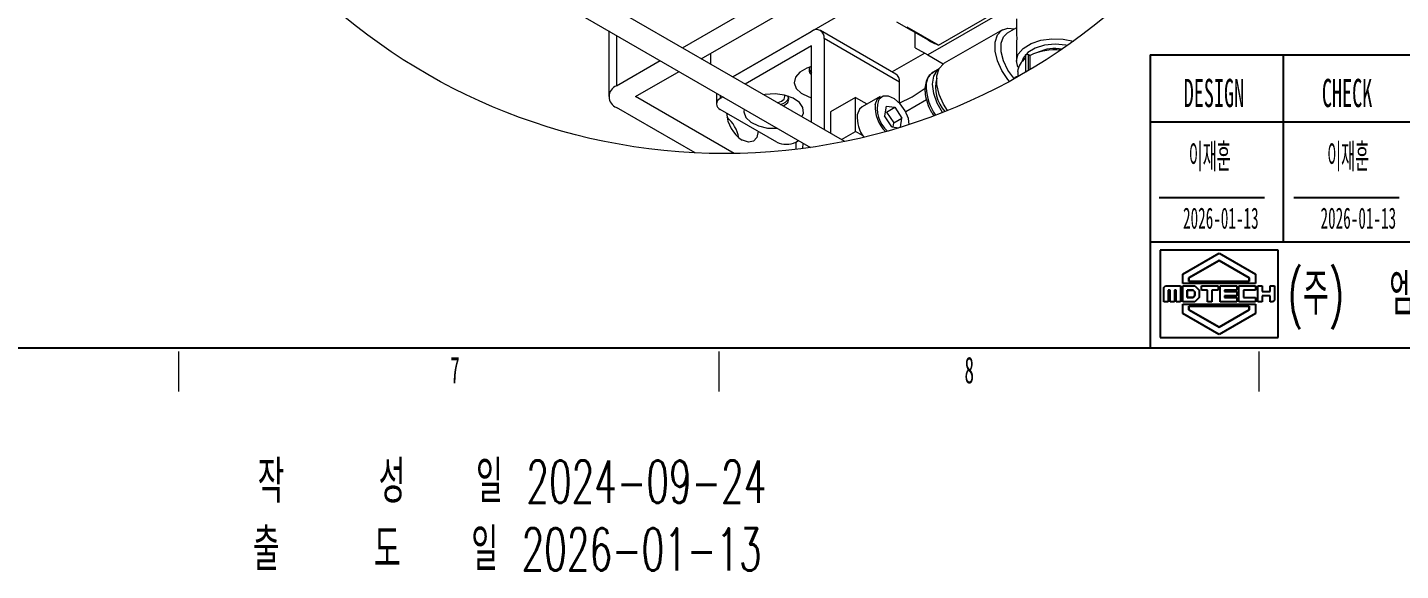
# Model space of a CAD drawing. Header units: millimetres. Extents: x 19 to 1665, y -46 to 1184.
# Drawn here: x 958.6 to 1370.4, y -45.6 to 117.4 of the extents above; entities that cross this region are included whole.
import ezdxf

# ---------------------------------------------------------------- set-up
doc = ezdxf.new("R2010")
doc.units = ezdxf.units.MM
doc.header["$LTSCALE"] = 4
doc.layers.add('12', color=4, linetype='Continuous')
doc.styles.add('SLDTEXTSTYLE0', font='TXT', dxfattribs={"width": 0.62381, "bigfont": 'bigfont'})
doc.styles.add('SLDTEXTSTYLE16', font='TXT', dxfattribs={"width": 0.6, "bigfont": 'bigfont'})
doc.styles.add('SLDTEXTSTYLE5', font='TXT', dxfattribs={"width": 0.525})
doc.styles.add('SLDTEXTSTYLE9', font='TXT', dxfattribs={"width": 0.49, "bigfont": 'bigfont'})

# ---------------------------------------------------------------- blocks, each defined once
blk = doc.blocks.new('블록12')
for p, q in [((1295.24, 109.2), (1295.24, 21.2)), ((1295.24, 109.2), (1651.99, 109.2)), ((1295.24, 109.2), (1295.24, 21.2)), ((1335.2, 109.2), (1335.2, 53.09)), ((1295.24, 89.09), (1415.2, 89.09)), ((1297.97, 66.33), (1329.54, 66.33)), ((1338.38, 66.33), (1369.96, 66.33)), ((1295.24, 53.09), (1455.24, 53.09)), ((31.99, 21.2), (1651.99, 21.2))]:
    blk.add_line(p, q)
at = {"color": 9, "linetype": 'Continuous', "lineweight": 18}
for p, q in [((1003.99, 8.18), (1003.99, 20.18)), ((1165.99, 8.18), (1165.99, 20.18)), ((1327.99, 8.18), (1327.99, 20.18))]:
    blk.add_line(p, q, dxfattribs=at)
blk = doc.blocks.new('MDT')
for p, q in [((23.59, 17.47), (0, 17.47)), ((0, 17.47), (0, 0)), ((4.5, 12.66), (11.79, 16.87)), ((11.79, 16.87), (19.09, 12.66)), ((23.59, 0), (23.59, 17.47)), ((11.79, 15.41), (5.76, 11.93)), ((5.76, 11.93), (11.79, 15.41)), ((17.82, 11.93), (11.79, 15.41)), ((11.79, 15.41), (17.82, 11.93)), ((4.5, 10.79), (4.5, 12.66)), ((5.76, 11.93), (5.76, 11.21)), ((5.76, 11.21), (5.76, 11.93)), ((5.76, 11.21), (17.82, 11.21)), ((17.82, 11.21), (5.76, 11.21)), ((17.82, 11.21), (17.82, 11.93)), ((17.82, 11.93), (17.82, 11.21)), ((19.09, 12.66), (19.09, 10.79)), ((0.75, 9.99), (1.1, 10.34)), ((0.75, 7.13), (0.75, 9.99)), ((1.1, 10.34), (4.07, 10.34)), ((1.97, 9.47), (1.62, 9.47)), ((1.62, 9.47), (1.62, 7.13)), ((1.97, 7.13), (1.97, 9.47)), ((3.2, 9.47), (2.85, 9.47)), ((2.85, 9.47), (2.85, 7.13)), ((3.2, 7.13), (3.2, 9.47)), ((4.07, 10.34), (4.07, 7.13)), ((19.09, 10.79), (4.5, 10.79)), ((4.5, 7.13), (4.5, 10.34)), ((4.5, 10.34), (6.95, 10.34)), ((6.59, 9.47), (5.37, 9.47)), ((5.37, 9.47), (5.37, 8)), ((5.37, 8), (5.37, 9.47)), ((5.37, 9.47), (6.59, 9.47)), ((6.95, 9.11), (6.59, 9.47)), ((6.59, 9.47), (6.95, 9.11)), ((6.59, 8), (6.95, 8.37)), ((6.95, 8.37), (6.59, 8)), ((6.95, 10.34), (7.82, 9.47)), ((6.95, 8.37), (6.95, 9.11)), ((6.95, 9.11), (6.95, 8.37)), ((7.82, 9.47), (7.82, 8)), ((8.26, 9.47), (8.26, 10.34)), ((8.26, 10.34), (11.58, 10.34)), ((9.48, 9.47), (8.26, 9.47)), ((9.48, 7.13), (9.48, 9.47)), ((11.58, 9.47), (10.35, 9.47)), ((10.35, 9.47), (10.35, 7.13)), ((11.58, 10.34), (11.58, 9.47)), ((12.01, 7.13), (12.01, 10.34)), ((12.01, 10.34), (15.33, 10.34)), ((15.33, 9.47), (12.88, 9.47)), ((12.88, 9.47), (12.88, 9.17)), ((12.88, 9.17), (15.33, 9.17)), ((15.33, 8.3), (12.88, 8.3)), ((12.88, 8.3), (12.88, 8)), ((15.33, 10.34), (15.33, 9.47)), ((15.33, 9.17), (15.33, 8.3)), ((15.76, 7.13), (15.76, 10.34)), ((15.76, 10.34), (19.09, 10.34)), ((19.09, 9.47), (16.64, 9.47)), ((16.64, 9.47), (16.64, 8)), ((19.09, 10.34), (19.09, 9.47)), ((19.52, 7.13), (19.52, 10.34)), ((19.52, 10.34), (20.39, 10.34)), ((20.39, 10.34), (20.39, 9.17)), ((20.39, 9.17), (21.97, 9.17)), ((21.97, 8.3), (20.39, 8.3)), ((20.39, 8.3), (20.39, 7.13)), ((21.97, 9.17), (21.97, 10.34)), ((21.97, 10.34), (22.84, 10.34)), ((21.97, 7.13), (21.97, 8.3)), ((22.84, 10.34), (22.84, 7.48)), ((1.62, 7.13), (0.75, 7.13)), ((2.85, 7.13), (1.97, 7.13)), ((4.07, 7.13), (3.2, 7.13)), ((6.95, 7.13), (4.5, 7.13)), ((4.5, 4.82), (4.5, 6.68)), ((4.5, 6.68), (19.09, 6.68)), ((5.37, 8), (6.59, 8)), ((6.59, 8), (5.37, 8)), ((5.76, 6.26), (5.76, 5.54)), ((17.82, 6.26), (5.76, 6.26)), ((5.76, 5.54), (5.76, 6.26)), ((5.76, 6.26), (17.82, 6.26)), ((5.76, 5.54), (11.79, 2.06)), ((11.79, 2.06), (5.76, 5.54)), ((7.82, 8), (6.95, 7.13)), ((10.35, 7.13), (9.48, 7.13)), ((11.79, 2.06), (17.82, 5.54)), ((17.82, 5.54), (11.79, 2.06)), ((15.33, 7.13), (12.01, 7.13)), ((12.88, 8), (15.33, 8)), ((15.33, 8), (15.33, 7.13)), ((19.09, 7.13), (15.76, 7.13)), ((16.64, 8), (19.09, 8)), ((17.82, 5.54), (17.82, 6.26)), ((17.82, 6.26), (17.82, 5.54)), ((19.09, 8), (19.09, 7.13)), ((19.09, 6.68), (19.09, 4.82)), ((20.39, 7.13), (19.52, 7.13)), ((22.49, 7.13), (21.97, 7.13)), ((22.84, 7.48), (22.49, 7.13)), ((11.79, 0.61), (4.5, 4.82)), ((19.09, 4.82), (11.79, 0.61)), ((0, 0), (23.59, 0))]:
    blk.add_line(p, q)

msp = doc.modelspace()

# ---------------------------------------------------------------- linework, layer by layer
at = {"color": 7, "linetype": 'Continuous', "lineweight": 18}
for p, q in [((1203.68, 83.16), (1113.36, 135.3)), ((1110.03, 129.53), (1193.45, 81.37)), ((1155, 111.27), (1186.18, 129.27)), ((1160.65, 108), (1191.83, 126)), ((1210.71, 126.01), (1170.08, 102.56)), ((1254.88, 124.29), (1228.6, 109.12)), ((1231.79, 112.05), (1254.88, 125.38)), ((1255.15, 120), (1255.15, 116.74)), ((1132.92, 116.31), (1132.92, 96.61)), ((1170.08, 102.56), (1193.72, 116.2)), ((1219.01, 103.4), (1196.39, 116.47)), ((1219.26, 119.06), (1228.69, 113.62)), ((1231.79, 112.05), (1222.36, 117.49)), ((1224.83, 111.3), (1224.83, 115.85)), ((1250.97, 116.69), (1233.51, 106.61)), ((1255.15, 117.26), (1252.42, 115.68)), ((1135.26, 114.96), (1135.26, 99.87)), ((1193.72, 111.85), (1173.85, 100.38)), ((1193.72, 88.91), (1193.72, 111.85)), ((1220.12, 100.96), (1197.49, 114.02)), ((1197.49, 114.02), (1197.49, 86.73)), ((1224.83, 111.3), (1228.6, 109.12)), ((1135.26, 99.87), (1148.33, 107.42)), ((1163.55, 106.33), (1163.55, 109.67)), ((1227.66, 109.67), (1217.91, 104.04)), ((1228.6, 109.12), (1233.24, 106.44)), ((1255.15, 109.78), (1255.15, 107.26)), ((1257.86, 109.01), (1257.86, 103.89)), ((1258.78, 104.43), (1258.78, 109.22)), ((1258.78, 109.22), (1259.25, 108.95)), ((1259.25, 104.71), (1259.25, 108.95)), ((1140.92, 96.61), (1153.99, 104.15)), ((1231.96, 104.95), (1230.26, 103.97)), ((1255.55, 104.11), (1255.55, 102.57)), ((1220.12, 94.64), (1220.12, 100.96)), ((1254.76, 102.31), (1254.76, 102.12)), ((1255.16, 102.61), (1255.55, 102.67)), ((1255.16, 102.35), (1255.16, 102.61)), ((1170.51, 79.53), (1140.92, 96.61)), ((1165.21, 97.67), (1165.21, 94.43)), ((1166.38, 97), (1166.38, 96.06)), ((1167.19, 96.53), (1166.38, 96.06)), ((1206.92, 96.39), (1199.38, 92.03)), ((1206.92, 86.15), (1206.92, 96.39)), ((1206.92, 96.39), (1210.33, 94.41)), ((1214.28, 96.69), (1208.91, 93.59)), ((1228.24, 95.63), (1221.97, 92.01)), ((1158.86, 79.72), (1135.26, 93.34)), ((1183.35, 83), (1166.38, 92.8)), ((1199.38, 92.03), (1199.38, 85.65)), ((1216.08, 93.79), (1215.62, 90.88)), ((1217.77, 87.6), (1215.62, 90.88)), ((1215.81, 92.06), (1216.24, 92)), ((1216.08, 93.79), (1218.69, 93.42)), ((1216.24, 92), (1218.69, 93.42)), ((1216.24, 92), (1218.39, 88.71)), ((1218.69, 93.42), (1220.84, 90.13)), ((1217.77, 87.6), (1219.89, 87.29)), ((1218.2, 87.53), (1218.39, 88.71)), ((1218.39, 88.71), (1220.84, 90.13)), ((1220.42, 87.45), (1220.84, 90.13)), ((1189, 83), (1189.81, 83.47)), ((1189, 83), (1189, 80.78)), ((1202.71, 83.72), (1206.92, 86.15)), ((1209.02, 84.94), (1206.92, 86.15))]:
    msp.add_line(p, q, dxfattribs=at)
at = {"color": 7, "linetype": 'Continuous', "lineweight": 18, "flags": 128}
for points in [[(1253.08, 101.2), (1252.57, 101.72), (1250.77, 104.42), (1249.47, 107.37), (1248.79, 110.3), (1248.79, 112.97), (1249.47, 115.12), (1250.77, 116.57), (1252.57, 117.19), (1254.61, 116.95)], [(1254.56, 102.02), (1254.44, 102.15), (1252.62, 104.57), (1251.28, 107.32), (1250.58, 110.1), (1250.58, 112.61), (1251.28, 114.58), (1252.42, 115.68)], [(1255.58, 105.44), (1255.15, 107.39), (1255.71, 109.34), (1257.22, 111.1), (1259.55, 112.55), (1262.5, 113.54), (1265.82, 114), (1269.23, 113.89), (1272.27, 113.26)], [(1270.42, 111.94), (1269.96, 112.08), (1266.79, 112.35), (1263.63, 112.04), (1260.8, 111.18), (1258.57, 109.85), (1257.18, 108.19), (1256.8, 107.1)], [(1257.86, 109.01), (1257.9, 109.12), (1258.02, 109.22), (1258.19, 109.29), (1258.4, 109.31), (1258.61, 109.29), (1258.78, 109.22)], [(1193.72, 105.65), (1192.28, 105.17), (1190.2, 103.97), (1188.9, 102.44), (1188.54, 100.75), (1189.14, 99.08), (1190.65, 97.62), (1192.9, 96.52), (1193.72, 96.27)], [(1193, 104.95), (1193.3, 104.31), (1193.72, 103.86)], [(1233, 91.85), (1231.4, 94.63), (1230.37, 97.56), (1230.02, 100.35), (1230.37, 102.74), (1231.4, 104.48), (1231.95, 104.94)], [(1234.55, 92.47), (1233.31, 94.34), (1232.01, 97.29), (1231.33, 100.23), (1231.33, 102.89), (1232.01, 105.04), (1233.31, 106.49), (1233.51, 106.61)], [(1220.06, 94.7), (1223.86, 96.59), (1227.83, 99.2)], [(1254.76, 102.31), (1254.76, 102.36), (1254.83, 102.47), (1254.97, 102.56), (1255.16, 102.61)], [(1190.87, 90.56), (1191.3, 91.61), (1191.17, 93.31), (1190.1, 94.9), (1188.2, 96.2), (1185.66, 97.07), (1182.78, 97.42), (1179.85, 97.21), (1179.47, 97.14)], [(1183.53, 94.8), (1183.68, 94.83), (1184.76, 95.25), (1185.48, 95.87), (1185.74, 96.61), (1185.64, 97.08)], [(1185.22, 93.82), (1185.61, 94.02), (1186.59, 94.87), (1186.94, 95.87), (1186.63, 96.81)], [(1212.83, 94.28), (1213.49, 95.97), (1214.28, 96.69)], [(1223.05, 88.29), (1222.77, 90.04), (1221.79, 92.35), (1220.33, 94.41), (1218.59, 95.95), (1216.8, 96.75), (1215.2, 96.71), (1214.01, 95.83), (1213.79, 95.47)], [(1173.51, 92.88), (1173.45, 92.04), (1174.06, 90.37), (1175.57, 88.91), (1177.82, 87.81), (1180.57, 87.19), (1183.49, 87.12)], [(1208.91, 93.59), (1208.11, 92.87), (1207.46, 91.18)], [(1177.69, 86.27), (1177.33, 84.39), (1176.31, 83.22), (1174.78, 82.92), (1172.98, 83.55)], [(1191.14, 82.7), (1191.01, 81.04), (1191.01, 81.03)]]:
    msp.add_lwpolyline(points, dxfattribs=at)
at = {"color": 7, "linetype": 'Continuous', "lineweight": 18}
msp.add_circle((1167.69, 258.4), 178.89, dxfattribs=at)
for centre, radius, start, end in [((1195.19, 114.4), 2.33, 350.7855, 129.2036), ((1244.74, 141.43), 32.11, 240.0074, 246.2044), ((1260.82, 103.69), 5.29, 123.9772, 175.4365), ((1266.74, 93.46), 17.2, 84.314, 115.8055), ((1266.72, 99.42), 11.64, 79.4114, 115.4022), ((1194.75, 104.56), 1.77, 147.1773, 234.3224), ((1217.48, 101.24), 2.65, 353.9519, 54.7363), ((1233.08, 99.86), 4.99, 124.5077, 186.8041), ((1136.5, 96.61), 3.49, 110.7826, 249.2174), ((1243.13, 99.83), 15, 182.1462, 215.7397), ((1241.67, 99.43), 10.76, 165.3518, 222.6207), ((1167, 94.43), 1.75, 110.784, 249.216), ((1183.91, 97.44), 3.21, 279.4103, 338.0662), ((1222.19, 92.96), 8.76, 163.3418, 229.5464), ((1178.5, 92.18), 10.25, 182.6333, 237.3926), ((1217.35, 90.34), 9.93, 175.15, 216.5373), ((1223.03, 93.46), 10.22, 175.421, 225.8722), ((1161.33, 82.27), 10.78, 10.8897, 49.105), ((1186.18, 88.46), 6.15, 242.6099, 297.3901)]:
    msp.add_arc(centre, radius, start, end, dxfattribs=at)
for points, knots in [([(1255.15, 116.74), (1255.15, 116.74), (1255.14, 116.63), (1255.16, 116.44), (1255.18, 116.05), (1255.21, 115.64), (1255.23, 115.21), (1255.25, 114.73), (1255.26, 114.22), (1255.25, 113.69), (1255.24, 113.1), (1255.22, 112.49), (1255.19, 111.78), (1255.16, 110.92), (1255.15, 110.23), (1255.15, 109.78)], [0, 0, 0, 0, 0.000484, 0.047949, 0.083202, 0.169677, 0.221863, 0.269367, 0.377807, 0.438498, 0.499972, 0.631518, 0.70061, 0.807118, 1, 1, 1, 1]), ([(1230.23, 103.82), (1229.93, 103.66), (1229.05, 103.19), (1228.18, 101.64), (1227.79, 100.03), (1227.72, 98.56), (1227.84, 96.88), (1228.42, 94.59), (1229.34, 92.4), (1230.18, 91.24), (1230.44, 90.87)], [0, 0, 0, 0, 0.070294, 0.204673, 0.351733, 0.414665, 0.5104525, 0.7028532, 0.9053899, 1, 1, 1, 1])]:
    msp.add_open_spline(points, degree=3, knots=knots, dxfattribs=at)

# ---------------------------------------------------------------- block references
at = {"color": 7, "linetype": 'Continuous'}
msp.add_blockref('블록12', (0, 0), dxfattribs=at)
at = {"xscale": 1.5, "yscale": 1.5, "zscale": 1.5}
msp.add_blockref('MDT', (1298.28, 24.35), dxfattribs=at)

# ---------------------------------------------------------------- texts
at = {"layer": '12'}
for s, insert, char_height, attachment_point, style in [('DESIGN', (1314.41, 101.95), 8.467, 2, 'SLDTEXTSTYLE5'), ('CHECK', (1354.34, 101.95), 8.467, 2, 'SLDTEXTSTYLE5'), ('이재훈', (1313.14, 82.69), 8.467, 2, 'SLDTEXTSTYLE9'), ('이재훈', (1354.64, 82.69), 8.467, 2, 'SLDTEXTSTYLE9'), ('2026-01-13', (1316.47, 63.34), 6.35, 2, 'SLDTEXTSTYLE5'), ('2026-01-13', (1357.71, 63.34), 6.35, 2, 'SLDTEXTSTYLE5'), ('(주)  엠  디  텍', (1336.57, 43.81), 12.7, 1, 'SLDTEXTSTYLE16'), ('7', (1086.82, 18.59), 8, 2, 'SLDTEXTSTYLE5'), ('8', (1241.03, 18.59), 8, 2, 'SLDTEXTSTYLE5'), ('작    성   일 2024-09-24', (1027.64, -12.57), 12.7, 1, 'SLDTEXTSTYLE0'), ('출    도   일 2026-01-13', (1026.22, -32.88), 12.7, 1, 'SLDTEXTSTYLE0')]:
    msp.add_mtext(s, dxfattribs=dict(at, insert=insert, char_height=char_height, attachment_point=attachment_point, style=style))

doc.saveas('drawing.dxf')
